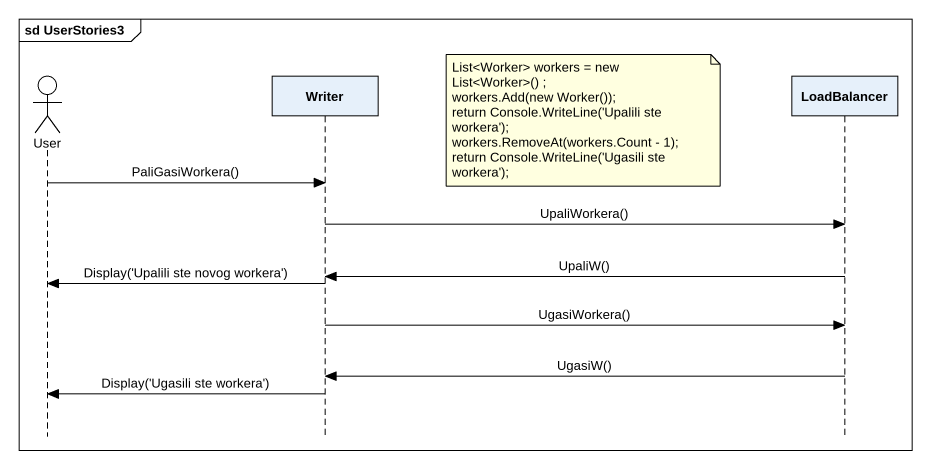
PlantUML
@startuml
mainframe sd UserStories3
hide footbox
actor User
participant Writer
participant LoadBalancer

note right of Writer
  List<Worker> workers = new List<Worker>() ;
  workers.Add(new Worker());
  return Console.WriteLine('Upalili ste workera');
  workers.RemoveAt(workers.Count - 1);
  return Console.WriteLine('Ugasili ste workera');
end note
User -> Writer : PaliGasiWorkera()
Writer -> LoadBalancer : UpaliWorkera()
LoadBalancer -> Writer : UpaliW()
Writer -> User : Display('Upalili ste novog workera')
Writer -> LoadBalancer : UgasiWorkera()
LoadBalancer -> Writer : UgasiW()
Writer -> User : Display('Ugasili ste workera')
@enduml
